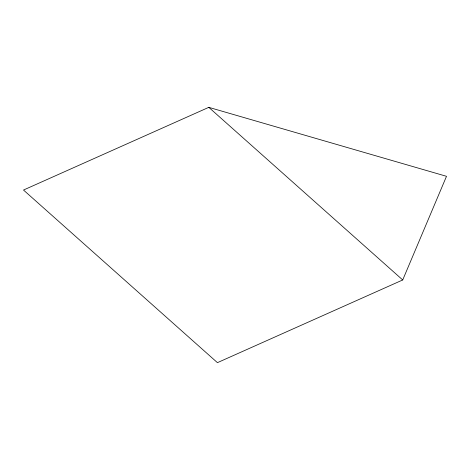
<?xml version="1.0" encoding="UTF-8"?>
<svg xmlns="http://www.w3.org/2000/svg" width="470" height="470" viewBox="0 0 470 470"><rect width="100%" height="100%" fill="white"/><g stroke="black" fill="none" stroke-linecap="round" stroke-linejoin="round"><path stroke-width="0.7" d="M402.714 279.961L446.5 176.309L208.792 107.348L23.5 190.039L217.428 362.652L402.714 279.961L208.792 107.348"/></g></svg>
